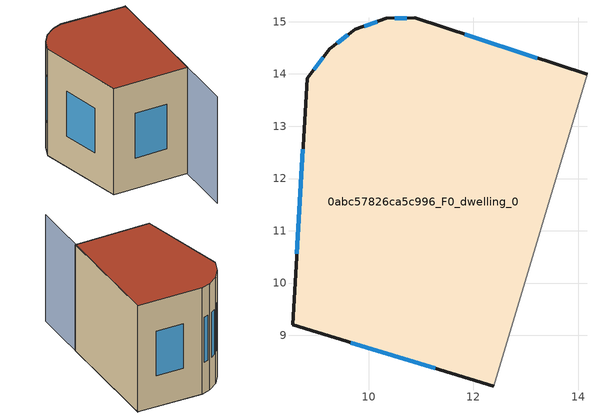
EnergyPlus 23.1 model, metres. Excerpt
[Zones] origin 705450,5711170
0abc57826ca5c996_F0_dwelling_0
 floor ground (EU_floor_Construction): 12.39,8.03 14.17,13.99 10.88,15.07 10.33,15.06 9.74,14.86 9.25,14.48 8.82,13.92 8.54,9.2 z0
 wall outside (EU_wall_Construction): 12.39,8.03 8.54,9.2 8.82,13.92 9.25,14.48 9.74,14.86 10.33,15.06 10.88,15.07 14.17,13.99 z0:6
 wall adiabatic (EU_wall_Construction): 14.17,13.99 12.39,8.03 z0:6
 window (EU_Window_Construction): 9.39,14.59 9.6,14.75 / 9.91,14.92 10.16,15 / 10.49,15.06 10.72,15.07 / 11.83,14.76 13.22,14.3 / 11.27,8.37 9.65,8.86 / 8.62,10.56 8.74,12.56 / 8.94,14.08 9.12,14.32 z1.73:4.27
 roof outside (EU_roof_Construction): 14.17,13.99 12.39,8.03 8.54,9.2 8.82,13.92 9.25,14.48 9.74,14.86 10.33,15.06 10.88,15.07 z6
shading: 11.49,5.17 14.18,14.01 z0:6
[Building]
EU S2 Campaign: North Axis=0; Terrain=City; Solar Distribution=FullExterior
[Site:Location]
London: Latitude=51.5; Longitude=-0.5; Time Zone=0; Elevation=25
[SizingPeriod:WeatherFileDays]
AnnualSizingPeriod: Begin Month=1; Begin Day of Month=1; End Month=12; End Day of Month=31; Day of Week for Start Day=Monday; Use Weather File Daylight Saving Period=No; Use Weather File Rain and Snow Indicators=No
[MATERIAL]
EU_InternalMass_Material: Roughness=MediumRough; Thickness=0.1; Conductivity=1; Density=1800; Specific Heat=900; Thermal Absorptance=0.9; Solar Absorptance=0.7; Visible Absorptance=0.7
[MATERIAL:NOMASS] Roughness=MediumRough; Thermal Absorptance=0.9; Solar Absorptance=0.7; Visible Absorptance=0.7
Name | Thermal Resistance
EU_wall_NoMass | 0.724719
EU_roof_NoMass | 2.98947
EU_floor_NoMass | 2.39157
[WINDOWMATERIAL:SIMPLEGLAZINGSYSTEM]
EU_Window_SimpleGlazing: UFactor=2.63425; Solar Heat Gain Coefficient=0.76; Visible Transmittance=0.76
[CONSTRUCTION]
EU_wall_Construction: EU_wall_NoMass
EU_roof_Construction: EU_roof_NoMass
EU_floor_Construction: EU_floor_NoMass
EU_InternalMass_Construction: EU_InternalMass_Material
EU_Window_Construction: EU_Window_SimpleGlazing
[ZONE]
0abc57826ca5c996_F0_dwelling_0: Type=1; Multiplier=1; Ceiling Height=autocalculate; Volume=172.225; Floor Area=autocalculate; Part of Total Floor Area=Yes
[INTERNALMASS]
0abc57826ca5c996_F0_dwelling_0_EU_InternalMass: Construction=EU_InternalMass_Construction; Zone or ZoneList=0abc57826ca5c996_F0_dwelling_0; Surface Area=28.7039
[OTHEREQUIPMENT]
EU_Step8_InternalGain_0abc57826ca5c996_F0_dwelling_0_f000: Fuel Type=Electricity; Zone or ZoneList or Space or SpaceList=0abc57826ca5c996_F0_dwelling_0; Schedule=EU_Step8_GainSchedule_0abc57826ca5c996_F0_dwelling_0_f000; Design Level Calculation Method=Watts/Area; Power per Zone Floor Area=1; Fraction Latent=0; Fraction Radiant=0; Fraction Lost=0; Carbon Dioxide Generation Rate=0; EndUse Subcategory=EU_Step8_InternalGains
[ZONEVENTILATION:DESIGNFLOWRATE]
EU_ConstantAir_0abc57826ca5c996_F0_dwelling_0: Zone or ZoneList or Space or SpaceList=0abc57826ca5c996_F0_dwelling_0; Schedule=EU_AlwaysOn; Design Flow Rate Calculation Method=AirChanges/Hour; Air Changes per Hour=0.418135; Ventilation Type=Natural; Fan Pressure Rise=0; Fan Total Efficiency=1; Constant Term Coefficient=1; Temperature Term Coefficient=0; Velocity Term Coefficient=0; Velocity Squared Term Coefficient=0; Minimum Indoor Temperature=-100; Maximum Indoor Temperature=100; Delta Temperature=-100; Minimum Outdoor Temperature=-100; Maximum Outdoor Temperature=100; Maximum Wind Speed=40
[HVACTEMPLATE:THERMOSTAT]
EU_HeatOnly_0abc57826ca5c996_F0_dwelling_0: Constant Heating Setpoint=20; Constant Cooling Setpoint=50
[HVACTEMPLATE:ZONE:IDEALLOADSAIRSYSTEM]
0abc57826ca5c996_F0_dwelling_0: Template Thermostat=EU_HeatOnly_0abc57826ca5c996_F0_dwelling_0; System Availability Schedule=EU_AlwaysOn; Maximum Heating Supply Air Temperature=50; Minimum Cooling Supply Air Temperature=13; Maximum Heating Supply Air Humidity Ratio=0.0156; Minimum Cooling Supply Air Humidity Ratio=0.0077; Heating Limit=NoLimit; Cooling Limit=NoLimit; Heating Availability Schedule=EU_AlwaysOn; Cooling Availability Schedule=EU_CoolingOff; Dehumidification Control Type=ConstantSensibleHeatRatio; Cooling Sensible Heat Ratio=0.7; Dehumidification Setpoint=60; Humidification Control Type=None; Humidification Setpoint=30; Outdoor Air Method=None; Outdoor Air Flow Rate per Person=0.00944; Outdoor Air Flow Rate per Zone Floor Area=0; Outdoor Air Flow Rate per Zone=0; Demand Controlled Ventilation Type=None; Outdoor Air Economizer Type=NoEconomizer; Heat Recovery Type=None; Sensible Heat Recovery Effectiveness=0.7; Latent Heat Recovery Effectiveness=0.65
[SIZING:ZONE]
0abc57826ca5c996_F0_dwelling_0: Zone Cooling Design Supply Air Temperature Input Method=SupplyAirTemperature; Zone Cooling Design Supply Air Temperature=13; Zone Heating Design Supply Air Temperature Input Method=SupplyAirTemperature; Zone Heating Design Supply Air Temperature=50; Zone Cooling Design Supply Air Humidity Ratio=0.008; Zone Heating Design Supply Air Humidity Ratio=0.008; Cooling Design Air Flow Method=DesignDay; Cooling Design Air Flow Rate=0; Cooling Minimum Air Flow per Zone Floor Area=0.000762; Cooling Minimum Air Flow=0; Cooling Minimum Air Flow Fraction=0.2; Heating Design Air Flow Method=DesignDay; Heating Design Air Flow Rate=0; Heating Maximum Air Flow per Zone Floor Area=0.002032; Heating Maximum Air Flow=0.141576; Heating Maximum Air Flow Fraction=0.3; Account for Dedicated Outdoor Air System=No; Dedicated Outdoor Air System Control Strategy=NeutralSupplyAir; Dedicated Outdoor Air Low Setpoint Temperature for Design=autosize; Dedicated Outdoor Air High Setpoint Temperature for Design=autosize; Zone Load Sizing Method=Sensible Load Only No Latent Load; Zone Latent Cooling Design Supply Air Humidity Ratio Input Method=HumidityRatioDifference; Zone Cooling Design Supply Air Humidity Ratio Difference=0.005; Zone Latent Heating Design Supply Air Humidity Ratio Input Method=HumidityRatioDifference; Zone Humidification Design Supply Air Humidity Ratio Difference=0.005
[SCHEDULE:CONSTANT]
Name | Hourly Value
EU_AlwaysOn | 1
EU_CoolingOff | 0
[SCHEDULE:FILE]
EU_Step8_GainSchedule_0abc57826ca5c996_F0_dwelling_0_f000: File=../../schedules/0abc57826ca5c996/0abc57826ca5c996_F0_dwelling_0_f000_gain.csv; Column Number=1; Rows to Skip at Top=0; Number of Hours of Data=8760; Column Separator=Comma; Interpolate to Timestep=No; Minutes per Item=60; Adjust Schedule for Daylight Savings=Yes
